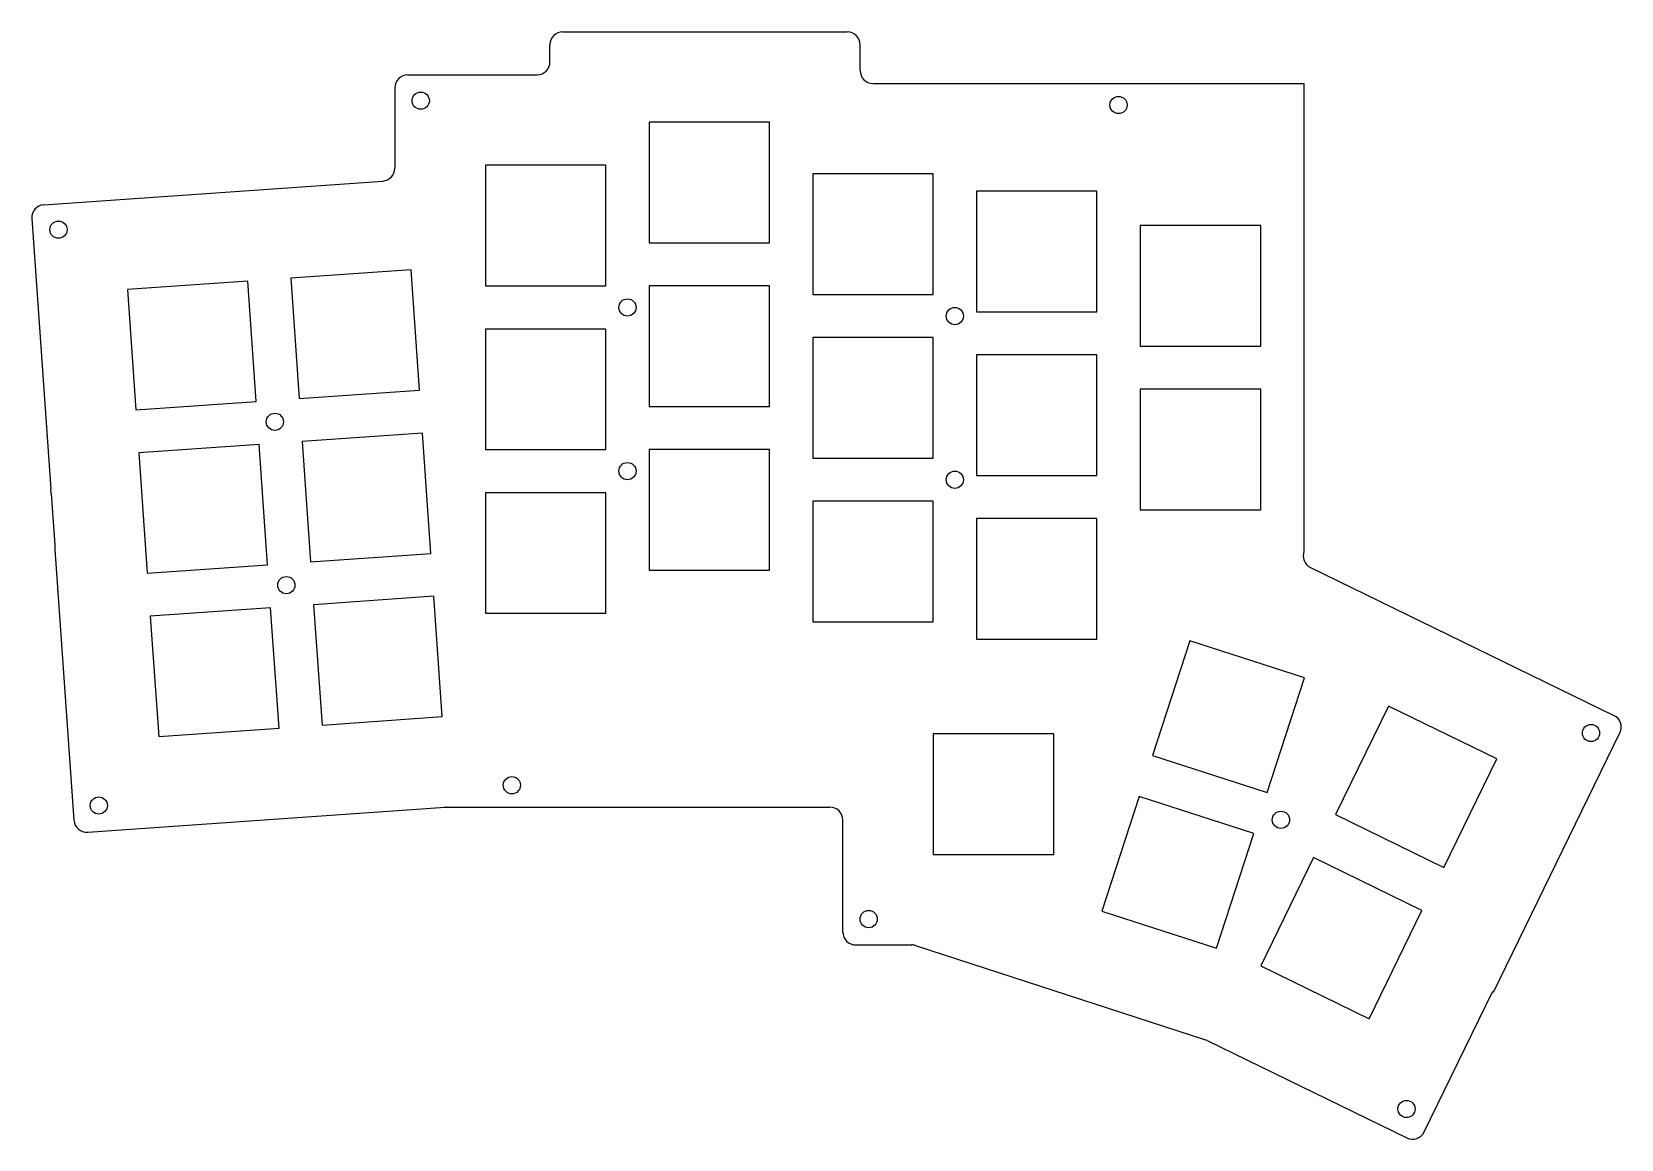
# Model space of a CAD drawing. Header units: millimetres. Extents: x -21 to 163, y -54 to 74.
import ezdxf

# ---------------------------------------------------------------- set-up
doc = ezdxf.new("R2010")
doc.units = ezdxf.units.MM

msp = doc.modelspace()

# ---------------------------------------------------------------- linework, layer by layer
for p, q in [((40.42, 74.33), (73.42, 74.33)), ((38.92, 70.83), (38.92, 72.83)), ((74.92, 69.83), (74.92, 72.83)), ((22.42, 69.33), (37.42, 69.33)), ((76.42, 68.33), (126.42, 68.33)), ((126.42, 68.33), (126.42, 14.33)), ((20.92, 67.83), (20.92, 58.5)), ((64.42, 63.83), (50.42, 63.83)), ((50.42, 63.83), (50.42, 49.83)), ((64.42, 49.83), (64.42, 63.83)), ((45.42, 58.83), (31.42, 58.83)), ((31.42, 58.83), (31.42, 44.83)), ((45.42, 44.83), (45.42, 58.83)), ((83.42, 57.83), (69.42, 57.83)), ((69.42, 57.83), (69.42, 43.83)), ((83.42, 43.83), (83.42, 57.83)), ((-19.83, 54.25), (19.53, 57)), ((102.42, 55.83), (88.42, 55.83)), ((88.42, 55.83), (88.42, 41.83)), ((102.42, 41.83), (102.42, 55.83)), ((-21.22, 52.65), (-19.03, 21.22)), ((121.42, 51.83), (107.42, 51.83)), ((107.42, 51.83), (107.42, 37.83)), ((121.42, 37.83), (121.42, 51.83)), ((50.42, 49.83), (64.42, 49.83)), ((22.8, 46.7), (8.83, 45.73)), ((23.77, 32.74), (22.8, 46.7)), ((3.84, 45.38), (-10.12, 44.4)), ((-10.12, 44.4), (-9.15, 30.44)), ((4.82, 31.41), (3.84, 45.38)), ((8.83, 45.73), (9.81, 31.76)), ((31.42, 44.83), (45.42, 44.83)), ((64.42, 44.83), (50.42, 44.83)), ((50.42, 44.83), (50.42, 30.83)), ((64.42, 30.83), (64.42, 44.83)), ((69.42, 43.83), (83.42, 43.83)), ((88.42, 41.83), (102.42, 41.83)), ((45.42, 39.83), (31.42, 39.83)), ((31.42, 39.83), (31.42, 25.83)), ((45.42, 25.83), (45.42, 39.83)), ((83.42, 38.83), (69.42, 38.83)), ((69.42, 38.83), (69.42, 24.83)), ((83.42, 24.83), (83.42, 38.83)), ((107.42, 37.83), (121.42, 37.83)), ((102.42, 36.83), (88.42, 36.83)), ((88.42, 36.83), (88.42, 22.83)), ((102.42, 22.83), (102.42, 36.83)), ((-9.15, 30.44), (4.82, 31.41)), ((9.81, 31.76), (23.77, 32.74)), ((121.42, 32.83), (107.42, 32.83)), ((107.42, 32.83), (107.42, 18.83)), ((121.42, 18.83), (121.42, 32.83)), ((50.42, 30.83), (64.42, 30.83)), ((24.12, 27.75), (10.16, 26.77)), ((25.1, 13.78), (24.12, 27.75)), ((5.17, 26.42), (-8.8, 25.45)), ((6.15, 12.46), (5.17, 26.42)), ((10.16, 26.77), (11.13, 12.81)), ((31.42, 25.83), (45.42, 25.83)), ((64.42, 25.83), (50.42, 25.83)), ((50.42, 25.83), (50.42, 11.83)), ((64.42, 11.83), (64.42, 25.83)), ((-8.8, 25.45), (-7.82, 11.48)), ((69.42, 24.83), (83.42, 24.83)), ((88.42, 22.83), (102.42, 22.83)), ((-18.99, 20.73), (-19.03, 21.22)), ((-18.99, 20.73), (-18.57, 14.74)), ((45.42, 20.83), (31.42, 20.83)), ((31.42, 20.83), (31.42, 6.83)), ((45.42, 6.83), (45.42, 20.83)), ((83.42, 19.83), (69.42, 19.83)), ((69.42, 19.83), (69.42, 5.83)), ((83.42, 5.83), (83.42, 19.83)), ((107.42, 18.83), (121.42, 18.83)), ((102.42, 17.83), (88.42, 17.83)), ((88.42, 17.83), (88.42, 3.83)), ((102.42, 3.83), (102.42, 17.83)), ((-18.57, 14.74), (-18.54, 14.24)), ((-18.54, 14.24), (-16.34, -17.18)), ((11.13, 12.81), (25.1, 13.78)), ((-7.82, 11.48), (6.15, 12.46)), ((50.42, 11.83), (64.42, 11.83)), ((127.2, 12.16), (162.43, -5.03)), ((6.49, 7.47), (-7.47, 6.49)), ((7.47, -6.49), (6.49, 7.47)), ((25.45, 8.8), (11.48, 7.82)), ((11.48, 7.82), (12.46, -6.15)), ((26.42, -5.17), (25.45, 8.8)), ((-7.47, 6.49), (-6.49, -7.47)), ((31.42, 6.83), (45.42, 6.83)), ((69.42, 5.83), (83.42, 5.83)), ((88.42, 3.83), (102.42, 3.83)), ((113.18, 3.65), (108.85, -9.66)), ((126.5, -0.68), (113.18, 3.65)), ((122.17, -13.99), (126.5, -0.68)), ((12.46, -6.15), (26.42, -5.17)), ((136.26, -3.94), (130.12, -16.53)), ((148.84, -10.08), (136.26, -3.94)), ((-6.49, -7.47), (7.47, -6.49)), ((97.42, -7.17), (83.42, -7.17)), ((83.42, -7.17), (83.42, -21.17)), ((97.42, -21.17), (97.42, -7.17)), ((148.43, -37.14), (163.12, -7.03)), ((108.85, -9.66), (122.17, -13.99)), ((142.7, -22.67), (148.84, -10.08)), ((107.31, -14.42), (102.98, -27.73)), ((120.62, -18.75), (107.31, -14.42)), ((-14.74, -18.57), (26.74, -15.67)), ((26.84, -15.67), (71.42, -15.67)), ((130.12, -16.53), (142.7, -22.67)), ((72.92, -30.17), (72.92, -17.17)), ((116.3, -32.06), (120.62, -18.75)), ((83.42, -21.17), (97.42, -21.17)), ((127.56, -21.53), (121.42, -34.11)), ((140.14, -27.66), (127.56, -21.53)), ((134, -40.25), (140.14, -27.66)), ((102.98, -27.73), (116.3, -32.06)), ((74.42, -31.67), (80.88, -31.67)), ((81.34, -31.74), (115, -42.68)), ((121.42, -34.11), (134, -40.25)), ((140.39, -53.38), (148.33, -37.1)), ((148.43, -37.14), (148.33, -37.1)), ((115.2, -42.76), (138.39, -54.07))]:
    msp.add_line(p, q)
for centre in [(23.92, 66.33), (104.92, 65.83), (-18.13, 51.36), (47.92, 42.33), (85.92, 41.33), (6.99, 29.06), (47.92, 23.33), (85.92, 22.33), (8.32, 10.1), (159.77, -7.07), (34.5, -13.13), (-13.45, -15.48), (123.77, -17.14), (75.92, -28.67), (138.35, -50.71)]:
    msp.add_circle(centre, 1)
for centre, start, end in [((40.42, 72.83), 90, 180), ((73.42, 72.83), 0, 90), ((37.42, 70.83), 270, 0), ((22.42, 67.83), 90, 180), ((76.42, 69.83), 180, 270), ((19.42, 58.5), 274, 0), ((-19.73, 52.75), 94, 184), ((127.85, 13.5), 159.0249, 244), ((127.92, 14.33), 180, 191.1408), ((161.77, -6.38), 334, 64), ((26.84, -17.17), 90, 94), ((71.42, -17.17), 0, 90), ((-14.84, -17.08), 184, 274), ((74.42, -30.17), 180, 270), ((80.88, -33.17), 72, 90), ((114.54, -44.11), 64, 72), ((139.04, -52.72), 244, 334)]:
    msp.add_arc(centre, 1.5, start, end)

doc.saveas('drawing.dxf')
